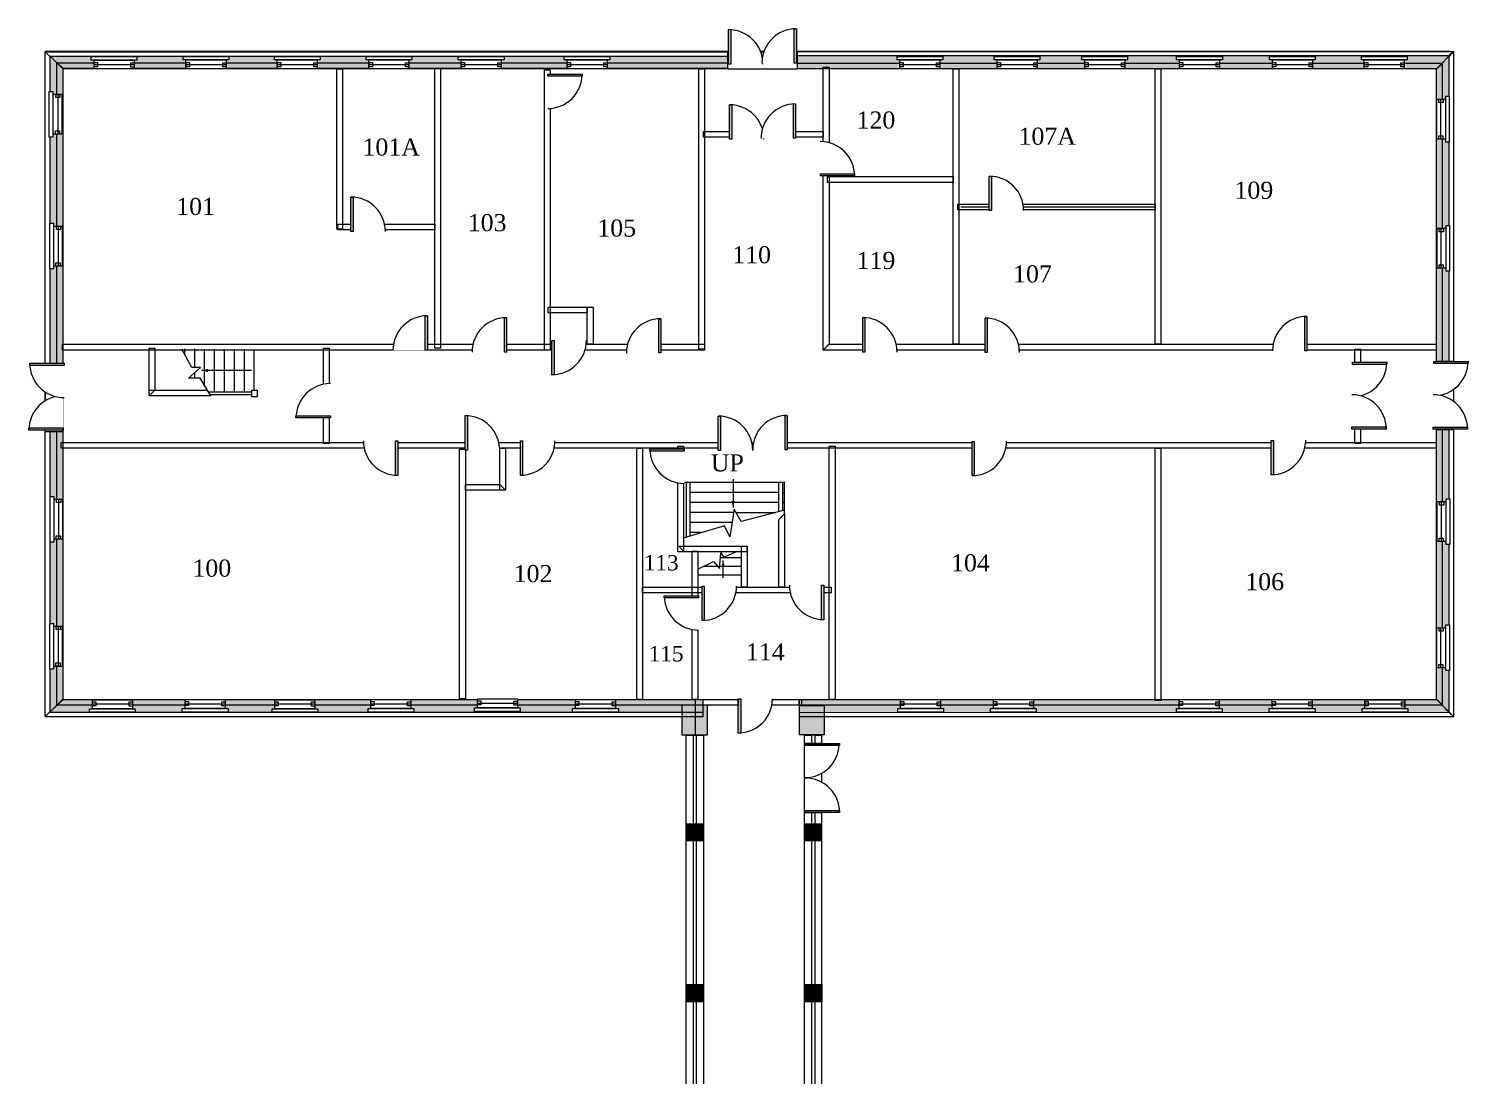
# Model space of a CAD drawing. Header units: inches. Extents: x -1989 to 2159, y -2212 to 2149.
# Drawn here: x -1623 to -112, y 1047 to 2146 of the extents above; entities that cross this region are included whole.
import ezdxf

# ---------------------------------------------------------------- set-up
doc = ezdxf.new("R2010")
doc.units = ezdxf.units.IN
doc.header["$LTSCALE"] = 96
doc.header["$MEASUREMENT"] = 0
doc.layers.add('None', color=7, linetype='Continuous', lineweight=5)
doc.styles.add('Times', font='Times')

# ---------------------------------------------------------------- blocks, each defined once
blk = doc.blocks.new("3'-6' Window")
at = {"color": 7, "linetype": 'Continuous', "lineweight": 5}
blk.add_wipeout([(-20.75, 6.5), (21.25, 6.5), (21.25, -2.75), (-20.75, -2.75)], dxfattribs=at).dxf.layer = 'None'
at = {"layer": 'None', "color": 7, "linetype": 'Continuous', "lineweight": 5}
blk.add_lwpolyline([(-20.75, 6.5), (21.25, 6.5), (21.25, -2.75), (-20.75, -2.75)], close=True, dxfattribs=at)
at = {"color": 7, "linetype": 'Continuous', "lineweight": 5}
blk.add_wipeout([(-23.75, -2.75), (24.25, -2.75), (24.25, -6.5), (-23.75, -6.5)], dxfattribs=at).dxf.layer = 'None'
at = {"layer": 'None', "color": 7, "linetype": 'Continuous', "lineweight": 5}
blk.add_line((-20.25, 2.25), (21, 2.25), dxfattribs=at)
for points in [[(-20.6875, 4.5625), (-17.25, 4.5625), (-17.25, 0.25), (-20.6875, 0.25)], [(17.625, 4.3125), (21.125, 4.3125), (21.125, -0.1875), (17.625, -0.1875)], [(-23.75, -2.75), (24.25, -2.75), (24.25, -6.5), (-23.75, -6.5)]]:
    blk.add_lwpolyline(points, close=True, dxfattribs=at)
blk = doc.blocks.new("lh 3' dr")
at = {"color": 7, "linetype": 'Continuous', "lineweight": 5}
blk.add_wipeout([(-18.1, -16.2), (-17.4, -9.1), (-15.3, -2.4), (-12, 3.9), (-7.5, 9.4), (-2, 13.8), (4.2, 17.2), (11, 19.2), (18.1, 19.9), (18.1, -16.2)], dxfattribs=at).dxf.layer = 'None'
at = {"layer": 'None', "linetype": 'Continuous', "lineweight": 5}
blk.add_hatch(color=255, dxfattribs=at).paths.add_polyline_path([(15.9, 19.9), (18.1, 19.9), (18.1, -16.1), (15.9, -16.1)])
at = {"layer": 'None', "color": 7, "linetype": 'Continuous', "lineweight": 5}
blk.add_lwpolyline([(15.9, 19.9), (18.1, 19.9), (18.1, -16.1), (15.9, -16.1)], close=True, dxfattribs=at)
blk.add_arc((18.1, -16.2), 36.1, 90, 180, dxfattribs=at)
blk = doc.blocks.new("rh 3' dr")
at = {"color": 7, "linetype": 'Continuous', "lineweight": 5}
blk.add_wipeout([(-18.1, 19.6), (-11, 18.9), (-4.2, 16.8), (2, 13.5), (7.5, 9), (12, 3.5), (15.3, -2.7), (17.4, -9.5), (18.1, -16.6), (-18.1, -16.6)], dxfattribs=at).dxf.layer = 'None'
at = {"layer": 'None', "linetype": 'Continuous', "lineweight": 5}
blk.add_hatch(color=255, dxfattribs=at).paths.add_polyline_path([(-18.1, 19.6), (-15.8, 19.6), (-15.8, -16.6), (-18.1, -16.6)])
at = {"layer": 'None', "color": 7, "linetype": 'Continuous', "lineweight": 5}
blk.add_lwpolyline([(-18.1, 19.6), (-15.8, 19.6), (-15.8, -16.6), (-18.1, -16.6)], close=True, dxfattribs=at)
blk.add_arc((-18.1, -16.6), 36.1, 0, 90, dxfattribs=at)
blk = doc.blocks.new("3' drlh")
at = {"color": 7, "linetype": 'Continuous', "lineweight": 5}
blk.add_wipeout([(18, 16.5), (17.3, 9.7), (15.4, 3.2), (12.3, -2.8), (8, -8.2), (2.9, -12.6), (-3.1, -15.9), (-9.5, -18.1), (-16.3, -19), (-17.5, 16.5)], dxfattribs=at).dxf.layer = 'None'
at = {"layer": 'None', "linetype": 'Continuous', "lineweight": 5}
blk.add_hatch(color=255, dxfattribs=at).paths.add_polyline_path([(-18, 16.5), (-15, 16.5), (-15, -19.5), (-18, -19.5)])
at = {"layer": 'None', "color": 7, "linetype": 'Continuous', "lineweight": 5}
blk.add_lwpolyline([(-18, 16.5), (-15, 16.5), (-15, -19.5), (-18, -19.5)], close=True, dxfattribs=at)
blk.add_arc((-17.5, 16.5), 35.5, 272.0001, 0, dxfattribs=at)
blk = doc.blocks.new('*U11')
at = {"color": 7, "linetype": 'Continuous', "lineweight": 5}
blk.add_wipeout([(18, 0), (11, 0.7), (4.2, 2.7), (-2, 6.1), (-7.5, 10.5), (-11.9, 16), (-15.3, 22.2), (-17.3, 29), (-18, 36), (18, 36)], dxfattribs=at).dxf.layer = 'None'
at = {"layer": 'None', "linetype": 'Continuous', "lineweight": 5}
blk.add_hatch(color=255, dxfattribs=at).paths.add_polyline_path([(18, 34.2), (-18, 34.2), (-18, 36.2), (18, 36.2)])
at = {"layer": 'None', "color": 7, "linetype": 'Continuous', "lineweight": 5}
blk.add_lwpolyline([(18, 34.2), (-18, 34.2), (-18, 36.2), (18, 36.2)], close=True, dxfattribs=at)
blk.add_arc((18, 36), 36, 180, 270, dxfattribs=at)
blk = doc.blocks.new('*U12')
at = {"color": 7, "linetype": 'Continuous', "lineweight": 5}
blk.add_wipeout([(-17.5, -35.4), (-16.7, -28.5), (-14.6, -22), (-11.3, -16), (-6.9, -10.7), (-1.5, -6.4), (4.6, -3.1), (11.2, -1.2), (18, -0.5), (18, -36)], dxfattribs=at).dxf.layer = 'None'
at = {"layer": 'None', "linetype": 'Continuous', "lineweight": 5}
blk.add_hatch(color=255, dxfattribs=at).paths.add_polyline_path([(-18, -36.2), (-18, -34), (18, -34), (18, -36.2)])
at = {"layer": 'None', "color": 7, "linetype": 'Continuous', "lineweight": 5}
blk.add_lwpolyline([(-18, -36.2), (-18, -34), (18, -34), (18, -36.2)], close=True, dxfattribs=at)
blk.add_arc((18, -36), 35.5, 90, 178.9999, dxfattribs=at)
blk = doc.blocks.new("6' dbl")
at = {"layer": 'None', "color": 7}
blk.add_blockref('*U11', (0, 0), dxfattribs=at)
blk.add_blockref('*U12', (0, 0), dxfattribs=at)
blk = doc.blocks.new("1'6 Pier")
at = {"layer": 'None', "linetype": 'Continuous', "lineweight": 5}
blk.add_hatch(color=255, dxfattribs=at).paths.add_polyline_path([(-9, 9), (9, 9), (9, -9), (-9, -9)])
at = {"layer": 'None', "color": 7, "linetype": 'Continuous', "lineweight": 5}
blk.add_lwpolyline([(-9, 9), (9, 9), (9, -9), (-9, -9)], close=True, dxfattribs=at)

msp = doc.modelspace()

# ---------------------------------------------------------------- hatches: boundary and pattern name
at = {"layer": 'None', "linetype": 'Continuous', "lineweight": 5}
for points in [[(-145.5, 2103.5), (-1587.5, 2103.5), (-1605.5, 2121.5), (-127.5, 2121.5)], [(-1587.5, 2103.5), (-1587.5, 1441.5), (-1605.5, 1423.5), (-1605.5, 2121.5)], [(-127.5, 2121.5), (-127.5, 1423.5), (-145.5, 1441.5), (-145.5, 2103.5)]]:
    msp.add_hatch(color=255, dxfattribs=at).paths.add_polyline_path(points)
at = {"layer": 'None', "linetype": 'Continuous', "lineweight": 9}
for points in [[(-1587.8, 1441.4), (-915.4, 1441.4), (-915.4, 1423.4), (-1605.8, 1423.4)], [(-127.6, 1423.4), (-814.2, 1423.4), (-814.2, 1441.4), (-145.6, 1441.4)]]:
    msp.add_hatch(color=255, dxfattribs=at).paths.add_polyline_path(points)

# ---------------------------------------------------------------- linework, layer by layer
at = {"layer": 'None', "color": 7, "linetype": 'Continuous', "lineweight": 5}
for p, q in [((-440.8, 1958.3), (-644.8, 1958.3)), ((-1451.8, 1790.1), (-1462.3, 1809.1)), ((-1459.4, 1804.3), (-1459.4, 1809.4)), ((-1448.9, 1790.1), (-1448.9, 1809.4)), ((-1438.5, 1770.8), (-1438.5, 1809.3)), ((-1428.1, 1764.2), (-1428.1, 1809.2)), ((-1417.6, 1764.2), (-1417.6, 1809.2)), ((-1407.2, 1764.1), (-1407.2, 1809.1)), ((-1396.8, 1764.1), (-1396.8, 1809.1)), ((-1455.5, 1778.8), (-1442.8, 1790.1)), ((-1442.8, 1790.1), (-1451.8, 1790.1)), ((-1449, 1784.6), (-1449, 1778.8)), ((-1389.2, 1786.8), (-1441.5, 1786.8)), ((-1443.2, 1778.8), (-1455.5, 1778.8)), ((-1432, 1760.3), (-1443.2, 1778.8)), ((-1386, 1764.1), (-1434.2, 1764.1)), ((-1386, 1761.3), (-1432.8, 1761.3)), ((-829.8, 1669.3), (-935.8, 1669.3)), ((-829.2, 1669.3), (-935.5, 1669.3)), ((-932.8, 1611.8), (-932.8, 1669.6)), ((-929, 1613.1), (-929, 1669.3)), ((-883.8, 1672.8), (-883.8, 1643.1)), ((-835.8, 1638.6), (-835.8, 1669.3)), ((-831.7, 1639.8), (-831.7, 1669.3)), ((-829.8, 1635.8), (-829.8, 1669.3)), ((-835.5, 1648.3), (-929, 1648.3)), ((-835.5, 1658.8), (-928.8, 1658.8)), ((-831.7, 1658.8), (-829.5, 1658.8)), ((-831.7, 1648.1), (-829.5, 1648.1)), ((-883.5, 1637.8), (-929.2, 1637.8)), ((-882.8, 1641.3), (-887.2, 1612.3)), ((-875.2, 1628.3), (-882.8, 1641.3)), ((-881, 1637.8), (-839, 1637.8)), ((-829.8, 1640.3), (-875.2, 1628.3)), ((-892.8, 1623.8), (-936.2, 1610.8)), ((-884.8, 1627.3), (-929.2, 1627.3)), ((-916.5, 1616.8), (-929, 1616.8)), ((-887.2, 1612.3), (-892.8, 1623.8)), ((-898.2, 1578.8), (-896.7, 1595.1)), ((-875.6, 1590.2), (-897.2, 1590.2)), ((-897, 1595.6), (-893.5, 1590.8)), ((-894.2, 1569.1), (-894.2, 1587.3)), ((-893.5, 1590.8), (-880.8, 1596.6)), ((-920.8, 1578.3), (-904.5, 1586.3)), ((-875, 1571.8), (-920.8, 1571.8)), ((-875.3, 1581), (-915, 1581)), ((-904.5, 1586.3), (-898.2, 1578.8))]:
    msp.add_line(p, q, dxfattribs=at)
for points in [[(-145.5, 2103.5), (-1587.5, 2103.5), (-1605.5, 2121.5), (-127.5, 2121.5)], [(-1587.5, 2103.5), (-1587.5, 1441.5), (-1605.5, 1423.5), (-1605.5, 2121.5)], [(-127.5, 2121.5), (-127.5, 1423.5), (-145.5, 1441.5), (-145.5, 2103.5)], [(-1593.5, 1435.5), (-1593.5, 2110), (-1587.5, 2104), (-1587.5, 1441.5)], [(-1593.2, 2109.8), (-889.5, 2109.8), (-889.5, 2103.8), (-1587, 2103.8)], [(-1299.8, 1935.3), (-1299.8, 2103.3), (-1293.8, 2103.3), (-1293.8, 1935.3)], [(-1190.8, 2104.3), (-1190.8, 1810.3), (-1196.8, 1810.3), (-1196.8, 2104.3)], [(-1075.8, 2102.3), (-1075.8, 1808.3), (-1081.8, 1808.3), (-1081.8, 2102.3)], [(-913.8, 2103.3), (-913.8, 1809.3), (-919.8, 1809.3), (-919.8, 2103.3)], [(-826.5, 2109.5), (-139, 2109.5), (-145.1, 2103.5), (-826.5, 2103.5)], [(-789.1, 1808.3), (-789.1, 2105.3), (-783.1, 2105.3), (-783.1, 1814.9)], [(-652.8, 1814.3), (-652.8, 2103.3), (-646.8, 2103.3), (-646.8, 1814.3)], [(-434.8, 2103.3), (-434.8, 1814.3), (-440.8, 1814.3), (-440.8, 2103.3)], [(-139.5, 2109.5), (-139.5, 1435.8), (-145.5, 1441.8), (-145.5, 2103.5)], [(-652.8, 1984.3), (-784.8, 1984.3), (-784.8, 1990.3), (-652.8, 1990.3)], [(-440.8, 1955.3), (-647.8, 1955.3), (-647.8, 1961.3), (-440.8, 1961.3)], [(-1196.8, 1934.3), (-1298.8, 1934.3), (-1298.8, 1940.3), (-1196.8, 1940.3)], [(-1077.8, 1853.3), (-1036.8, 1853.3), (-1036.8, 1847.3), (-1077.8, 1847.3)], [(-1030.8, 1853.3), (-1030.8, 1814.3), (-1036.8, 1814.3), (-1036.8, 1853.3)], [(-913.8, 1808.3), (-1587.8, 1808.3), (-1587.8, 1814.3), (-913.8, 1814.3)], [(-145.8, 1808.3), (-789.1, 1808.3), (-783.1, 1814.3), (-145.8, 1814.3)], [(-1496.8, 1760.3), (-1496.8, 1810.3), (-1490.8, 1810.3), (-1490.8, 1766.3)], [(-1313.8, 1710.3), (-1313.8, 1810.3), (-1307.8, 1810.3), (-1307.8, 1710.3)], [(-231.2, 1710.3), (-231.2, 1809.3), (-225.2, 1809.3), (-225.2, 1710.3)], [(-1432, 1760.3), (-1496.8, 1760.3), (-1496.8, 1766.3), (-1436.1, 1766.3)], [(-145.8, 1705.3), (-1589, 1705.3), (-1589, 1711.3), (-145.8, 1711.3)], [(-941.7, 1596.3), (-941.7, 1707.3), (-935.8, 1707.3), (-935.8, 1596.3)], [(-776.7, 1707.3), (-776.7, 1441.3), (-782.8, 1441.3), (-782.8, 1707.3)], [(-1170.8, 1442.3), (-1170.8, 1704.3), (-1164.8, 1704.3), (-1164.8, 1442.3)], [(-1128.8, 1661.3), (-1128.8, 1705.3), (-1122.8, 1705.3), (-1122.8, 1661.3)], [(-984.8, 1441.3), (-984.8, 1705.3), (-978.8, 1705.3), (-978.8, 1441.3)], [(-434.8, 1705.3), (-434.8, 1440.3), (-440.8, 1440.3), (-440.8, 1705.3)], [(-1164.8, 1667.3), (-1128.8, 1667.3), (-1122.8, 1661.3), (-1164.8, 1661.3)], [(-835.8, 1559.3), (-835.8, 1630.3), (-829.8, 1636.3), (-829.8, 1559.3)], [(-869.2, 1596.3), (-935.5, 1596.3), (-940.8, 1602.3), (-869.2, 1602.3)], [(-926.7, 1441.3), (-926.7, 1597.3), (-920.8, 1597.3), (-920.8, 1441.3)], [(-780.8, 1553.3), (-978.8, 1553.3), (-978.8, 1559.3), (-780.8, 1559.3)], [(-1587.8, 1441.4), (-915.4, 1441.4), (-915.4, 1423.4), (-1605.8, 1423.4)], [(-812, 1435.5), (-1594, 1435.5), (-1587.1, 1441.5), (-812, 1441.5)], [(-139.5, 1435.5), (-814.5, 1435.5), (-814.5, 1441.5), (-145.5, 1441.5)], [(-127.6, 1423.4), (-814.2, 1423.4), (-814.2, 1441.4), (-145.6, 1441.4)]]:
    msp.add_lwpolyline(points, close=True, dxfattribs=at)
at = {"layer": 'None', "color": 7, "lineweight": 5}
for points in [[(-1441.5, 1786.8), (-1434.8, 1788.6), (-1434.8, 1785)], [(-883.8, 1643.1), (-885.5, 1649.7), (-882, 1649.7)], [(-894.2, 1587.3), (-892.5, 1580.6), (-896, 1580.6)]]:
    msp.add_solid(points, dxfattribs=at)

# ---------------------------------------------------------------- texts
at = {"layer": 'None', "color": 7, "attachment_point": 1, "style": 'Times'}
for s, insert, char_height in [('120', (-754.2, 2058.7), 17.96), ('107A', (-584.2, 2041.7), 17.96), ('101A', (-1272.8, 2030.3), 17.96), ('109', (-357.5, 1985), 17.96), ('101', (-1468.3, 1968), 17.96), ('103', (-1162.3, 1951), 17.96), ('105', (-1026.3, 1945.3), 17.96), ('110', (-884.7, 1917.3), 17.96), ('119', (-754.2, 1911.3), 17.96), ('107', (-589.9, 1897.2), 17.96), ('100', (-1451.3, 1588.3), 17.96), ('113', (-977.6, 1593.1), 16.16), ('104', (-655, 1593.9), 17.96), ('102', (-1114.1, 1582.6), 17.96), ('106', (-346.2, 1574.1), 17.96), ('115', (-972.4, 1497.6), 16.16), ('114', (-870.4, 1500.4), 17.96)]:
    msp.add_mtext(s, dxfattribs=dict(at, insert=insert, char_height=char_height))

# ---------------------------------------------------------------- wipeouts: each hides what was drawn before it
at = {"color": 7, "linetype": 'Continuous', "lineweight": 5}
for points in [[(-933, 559), (-933, 1404), (-915, 1404), (-915, 577)], [(-809, 686), (-809, 1404), (-791, 1404), (-791, 704)]]:
    msp.add_wipeout(points, dxfattribs=at).dxf.layer = 'None'

# ---------------------------------------------------------------- next in the draw order: linework, layer by layer
at = {"layer": 'None', "color": 7, "linetype": 'Continuous', "lineweight": 5}
for points in [[(-933, 559), (-933, 1404), (-915, 1404), (-915, 577)], [(-809, 686), (-809, 1404), (-791, 1404), (-791, 704)]]:
    msp.add_lwpolyline(points, close=True, dxfattribs=at)

# ---------------------------------------------------------------- next in the draw order: block references
at = {"layer": 'None', "color": 7}
for name, p, rotation in [("lh 3' dr", (-776.1, 2009.1), -90), ("lh 3' dr", (-1055.8, 1802.3), 180), ("rh 3' dr", (-217.1, 1777.4), -90), ("rh 3' dr", (-1323, 1755.1), 90), ("rh 3' dr", (-1253.8, 1696.3), 180), ("lh 3' dr", (-1088.8, 1696.8), 180), ("lh 3' dr", (-614.8, 1696.3), 180), ("lh 3' dr", (-300.8, 1697.3), 180), ("lh 3' dr", (-951.2, 1686.3), 90), ("rh 3' dr", (-806.7, 1544.8), 180), ("lh 3' dr", (-936.2, 1532.3), 90)]:
    msp.add_blockref(name, p, dxfattribs=dict(at, rotation=rotation))
for name, p in [("rh 3' dr", (-596.8, 1971.3)), ("rh 3' dr", (-1266.8, 1949.3)), ("lh 3' dr", (-1222.8, 1824.3)), ("lh 3' dr", (-299.6, 1823.7)), ("lh 3' dr", (-1139.8, 1822.3)), ("lh 3' dr", (-977.8, 1821.3)), ("rh 3' dr", (-729.6, 1822.8)), ("rh 3' dr", (-601.2, 1822.3)), ("rh 3' dr", (-1146.8, 1719.8)), ("rh 3' dr", (-881.2, 1719.4)), ("3'-6' Window", (-1535.5, 1434.5)), ("3'-6' Window", (-1438.2, 1434.8)), ("3'-6' Window", (-1344, 1434.5)), ("3'-6' Window", (-1243.2, 1434.8)), ("3'-6' Window", (-1131.5, 1435.5)), ("3'-6' Window", (-1028.5, 1434.8)), ("3' drlh", (-860.5, 1425.5))]:
    msp.add_blockref(name, p, dxfattribs=at)

# ---------------------------------------------------------------- next in the draw order: wipeouts: each hides what was drawn before it
at = {"color": 7, "linetype": 'Continuous', "lineweight": 5}
for points in [[(-1605.8, 2121.2), (-889.5, 2121.2), (-889.5, 2116.5), (-1600.8, 2116.5)], [(-1388.8, 1766.1), (-1383.5, 1766.1), (-1383.5, 1759.3), (-1388.8, 1759.3)]]:
    msp.add_wipeout(points, dxfattribs=at).dxf.layer = 'None'

# ---------------------------------------------------------------- next in the draw order: linework, layer by layer
at = {"layer": 'None', "color": 7, "linetype": 'Continuous', "lineweight": 5}
for p, q in [((-131.5, 2121.5), (-1605.5, 2121.5)), ((-1386.5, 1766.1), (-1386.5, 1808.1))]:
    msp.add_line(p, q, dxfattribs=at)
for points in [[(-1605.8, 2121.2), (-889.5, 2121.2), (-889.5, 2116.5), (-1600.8, 2116.5)], [(-789.2, 2031.8), (-914.8, 2031.8), (-914.8, 2037.8), (-789.2, 2037.8)], [(-1388.8, 1766.1), (-1383.5, 1766.1), (-1383.5, 1759.3), (-1388.8, 1759.3)]]:
    msp.add_lwpolyline(points, close=True, dxfattribs=at)

# ---------------------------------------------------------------- next in the draw order: block references
at = {"layer": 'None', "color": 7}
for p, rotation in [((-218.1, 1743.4), -90), ((-898.2, 1544.3), 180)]:
    msp.add_blockref("lh 3' dr", p, dxfattribs=dict(at, rotation=rotation))
msp.add_blockref("lh 3' dr", (-845.2, 1719.7), dxfattribs=at)

# ---------------------------------------------------------------- next in the draw order: texts
at = {"layer": 'None', "color": 7, "insert": (-907.2, 1698.8), "char_height": 17.96, "attachment_point": 1, "style": 'Times'}
msp.add_mtext('UP', dxfattribs=at)

# ---------------------------------------------------------------- next in the draw order: linework, layer by layer
at = {"layer": 'None', "color": 7, "linetype": 'Continuous', "lineweight": 5}
msp.add_lwpolyline([(-875, 1559.3), (-875, 1602.3), (-869, 1602.3), (-869, 1559.3)], close=True, dxfattribs=at)

# ---------------------------------------------------------------- next in the draw order: block references
at = {"layer": 'None', "color": 7, "rotation": 180}
for p in [(-1533.3, 2109.9), (-1436.8, 2110), (-1341, 2110), (-1244.8, 2110), (-1148, 2110), (-1036.8, 2110)]:
    msp.add_blockref("3'-6' Window", p, dxfattribs=at)
at = {"layer": 'None', "color": 7}
msp.add_blockref("rh 3' dr", (-869.4, 2046.2), dxfattribs=at)

# ---------------------------------------------------------------- next in the draw order: wipeouts: each hides what was drawn before it
at = {"color": 7, "linetype": 'Continuous', "lineweight": 5}
for points in [[(-1601, 2116.5), (-1601, 1428.2), (-1605.8, 1423.5), (-1605.8, 2121.2)], [(-132.8, 2117), (-826.5, 2117), (-826.5, 2121.8), (-128, 2121.8)]]:
    msp.add_wipeout(points, dxfattribs=at).dxf.layer = 'None'

# ---------------------------------------------------------------- next in the draw order: linework, layer by layer
at = {"layer": 'None', "color": 7, "linetype": 'Continuous', "lineweight": 5}
for points in [[(-1601, 2116.5), (-1601, 1428.2), (-1605.8, 1423.5), (-1605.8, 2121.2)], [(-132.8, 2117), (-826.5, 2117), (-826.5, 2121.8), (-128, 2121.8)]]:
    msp.add_lwpolyline(points, close=True, dxfattribs=at)

# ---------------------------------------------------------------- next in the draw order: block references
at = {"layer": 'None', "color": 7, "rotation": -90}
msp.add_blockref("rh 3' dr", (-1061.8, 2079.8), dxfattribs=at)
at = {"layer": 'None', "color": 7}
msp.add_blockref("lh 3' dr", (-836.4, 2046.7), dxfattribs=at)

# ---------------------------------------------------------------- next in the draw order: block references
for p, rotation in [((-687.5, 2110), 180), ((-585.5, 2110), 180), ((-493.5, 2110), 180), ((-394, 2110), 180), ((-296.5, 2110), 180), ((-200, 2110), 180), ((-1595, 2056), -90), ((-1594.4, 1917.6), -90), ((-1594.1, 1630.9), -90), ((-1594.5, 1497.5), -90)]:
    msp.add_blockref("3'-6' Window", p, dxfattribs=dict(at, rotation=rotation))

# ---------------------------------------------------------------- next in the draw order: wipeouts: each hides what was drawn before it
at = {"color": 7, "linetype": 'Continuous', "lineweight": 5}
for points in [[(-889.2, 2121.2), (-816.7, 2121.2), (-816.7, 2103.2), (-889.2, 2103.2)], [(-132.2, 1428.2), (-132.2, 2116.5), (-127.5, 2121.2), (-127.5, 1423.5)], [(-1605.5, 1794.5), (-1587.5, 1794.5), (-1587.5, 1722.5), (-1605.5, 1722.5)], [(-1601.2, 1428), (-915.5, 1428), (-915.5, 1423.2), (-1606, 1423.2)]]:
    msp.add_wipeout(points, dxfattribs=at).dxf.layer = 'None'

# ---------------------------------------------------------------- next in the draw order: hatches: boundary and pattern name
at = {"layer": 'None', "linetype": 'Continuous', "lineweight": 5}
msp.add_hatch(color=255, dxfattribs=at).paths.add_polyline_path([(-937.2, 1435.8), (-911, 1435.8), (-911, 1404), (-937.2, 1404)])

# ---------------------------------------------------------------- next in the draw order: linework, layer by layer
at = {"layer": 'None', "color": 7, "linetype": 'Continuous', "lineweight": 5}
msp.add_line((-923.4, 566.6), (-923.4, 1441.6), dxfattribs=at)
for points in [[(-889.2, 2121.2), (-816.7, 2121.2), (-816.7, 2103.2), (-889.2, 2103.2)], [(-132.2, 1428.2), (-132.2, 2116.5), (-127.5, 2121.2), (-127.5, 1423.5)], [(-1605.5, 1794.5), (-1587.5, 1794.5), (-1587.5, 1722.5), (-1605.5, 1722.5)], [(-937.2, 1435.8), (-911, 1435.8), (-911, 1404), (-937.2, 1404)], [(-1601.2, 1428), (-915.5, 1428), (-915.5, 1423.2), (-1606, 1423.2)]]:
    msp.add_lwpolyline(points, close=True, dxfattribs=at)

# ---------------------------------------------------------------- next in the draw order: block references
at = {"layer": 'None', "color": 7}
msp.add_blockref("rh 3' dr", (-870.5, 2125.1), dxfattribs=at)
at = {"layer": 'None', "color": 7, "rotation": 90}
for name, p in [("3'-6' Window", (-138.6, 2050.4)), ("3'-6' Window", (-138.2, 1914.8)), ("rh 3' dr", (-1603.5, 1742.3)), ("3'-6' Window", (-138.1, 1627.9)), ("3'-6' Window", (-138.5, 1495.5))]:
    msp.add_blockref(name, p, dxfattribs=at)

# ---------------------------------------------------------------- next in the draw order: wipeouts: each hides what was drawn before it
at = {"color": 7, "linetype": 'Continuous', "lineweight": 5}
for points in [[(-145.5, 1796.5), (-127.5, 1796.5), (-127.5, 1724.5), (-145.5, 1724.5)], [(-814, 1428), (-132.1, 1427.9), (-127.4, 1423.1), (-814, 1423.2)], [(-922.5, 1404), (-922.5, 568.5), (-925.5, 568.5), (-925.5, 1404)]]:
    msp.add_wipeout(points, dxfattribs=at).dxf.layer = 'None'

# ---------------------------------------------------------------- next in the draw order: hatches: boundary and pattern name
at = {"layer": 'None', "linetype": 'Continuous', "lineweight": 5}
msp.add_hatch(color=255, dxfattribs=at).paths.add_polyline_path([(-814.2, 1435.3), (-788.2, 1435.3), (-788.2, 1404.3), (-814.2, 1404.3)])

# ---------------------------------------------------------------- next in the draw order: linework, layer by layer
at = {"layer": 'None', "color": 7, "linetype": 'Continuous', "lineweight": 5}
for points in [[(-145.5, 1796.5), (-127.5, 1796.5), (-127.5, 1724.5), (-145.5, 1724.5)], [(-814.2, 1435.3), (-788.2, 1435.3), (-788.2, 1404.3), (-814.2, 1404.3)], [(-814, 1428), (-132.1, 1427.9), (-127.4, 1423.1), (-814, 1423.2)], [(-922.5, 1404), (-922.5, 568.5), (-925.5, 568.5), (-925.5, 1404)]]:
    msp.add_lwpolyline(points, close=True, dxfattribs=at)

# ---------------------------------------------------------------- next in the draw order: block references
at = {"layer": 'None', "color": 7}
for name, p in [("lh 3' dr", (-835.5, 2125.6)), ("1'6 Pier", (-924, 1302)), ("1'6 Pier", (-923.8, 1133.2))]:
    msp.add_blockref(name, p, dxfattribs=at)
at = {"layer": 'None', "color": 7, "rotation": 90}
msp.add_blockref("lh 3' dr", (-1602.2, 1776.3), dxfattribs=at)

# ---------------------------------------------------------------- next in the draw order: block references
at = {"layer": 'None', "color": 7, "rotation": -90}
msp.add_blockref("rh 3' dr", (-131.8, 1778.3), dxfattribs=at)
at = {"layer": 'None', "color": 7}
for p in [(-687.2, 1434.8), (-589.8, 1434.8), (-394.8, 1434.8), (-297.2, 1434.8), (-199.8, 1434.7)]:
    msp.add_blockref("3'-6' Window", p, dxfattribs=at)

# ---------------------------------------------------------------- next in the draw order: wipeouts: each hides what was drawn before it
at = {"color": 7, "linetype": 'Continuous', "lineweight": 5}
msp.add_wipeout([(-801, 693), (-801, 1404.5), (-798, 1404.5), (-798, 693)], dxfattribs=at).dxf.layer = 'None'

# ---------------------------------------------------------------- next in the draw order: linework, layer by layer
at = {"layer": 'None', "color": 7, "linetype": 'Continuous', "lineweight": 5}
msp.add_lwpolyline([(-801, 693), (-801, 1404.5), (-798, 1404.5), (-798, 693)], close=True, dxfattribs=at)

# ---------------------------------------------------------------- next in the draw order: block references
at = {"layer": 'None', "color": 7, "rotation": -90}
msp.add_blockref("lh 3' dr", (-132.8, 1743.3), dxfattribs=at)
at = {"layer": 'None', "color": 7}
for p in [(-800, 1302), (-799.8, 1133.2)]:
    msp.add_blockref("1'6 Pier", p, dxfattribs=at)

# ---------------------------------------------------------------- next in the draw order: wipeouts: each hides what was drawn before it
at = {"color": 7, "linetype": 'Continuous', "lineweight": 5}
msp.add_wipeout([(-809, 1395.5), (-791, 1395.5), (-791, 1322.5), (-809, 1322.5)], dxfattribs=at).dxf.layer = 'None'

# ---------------------------------------------------------------- next in the draw order: linework, layer by layer
at = {"layer": 'None', "color": 7, "linetype": 'Continuous', "lineweight": 5}
msp.add_lwpolyline([(-809, 1395.5), (-791, 1395.5), (-791, 1322.5), (-809, 1322.5)], close=True, dxfattribs=at)

# ---------------------------------------------------------------- next in the draw order: block references
at = {"layer": 'None', "color": 7, "rotation": 180}
msp.add_blockref("6' dbl", (-790, 1359), dxfattribs=at)

doc.saveas('drawing.dxf')
